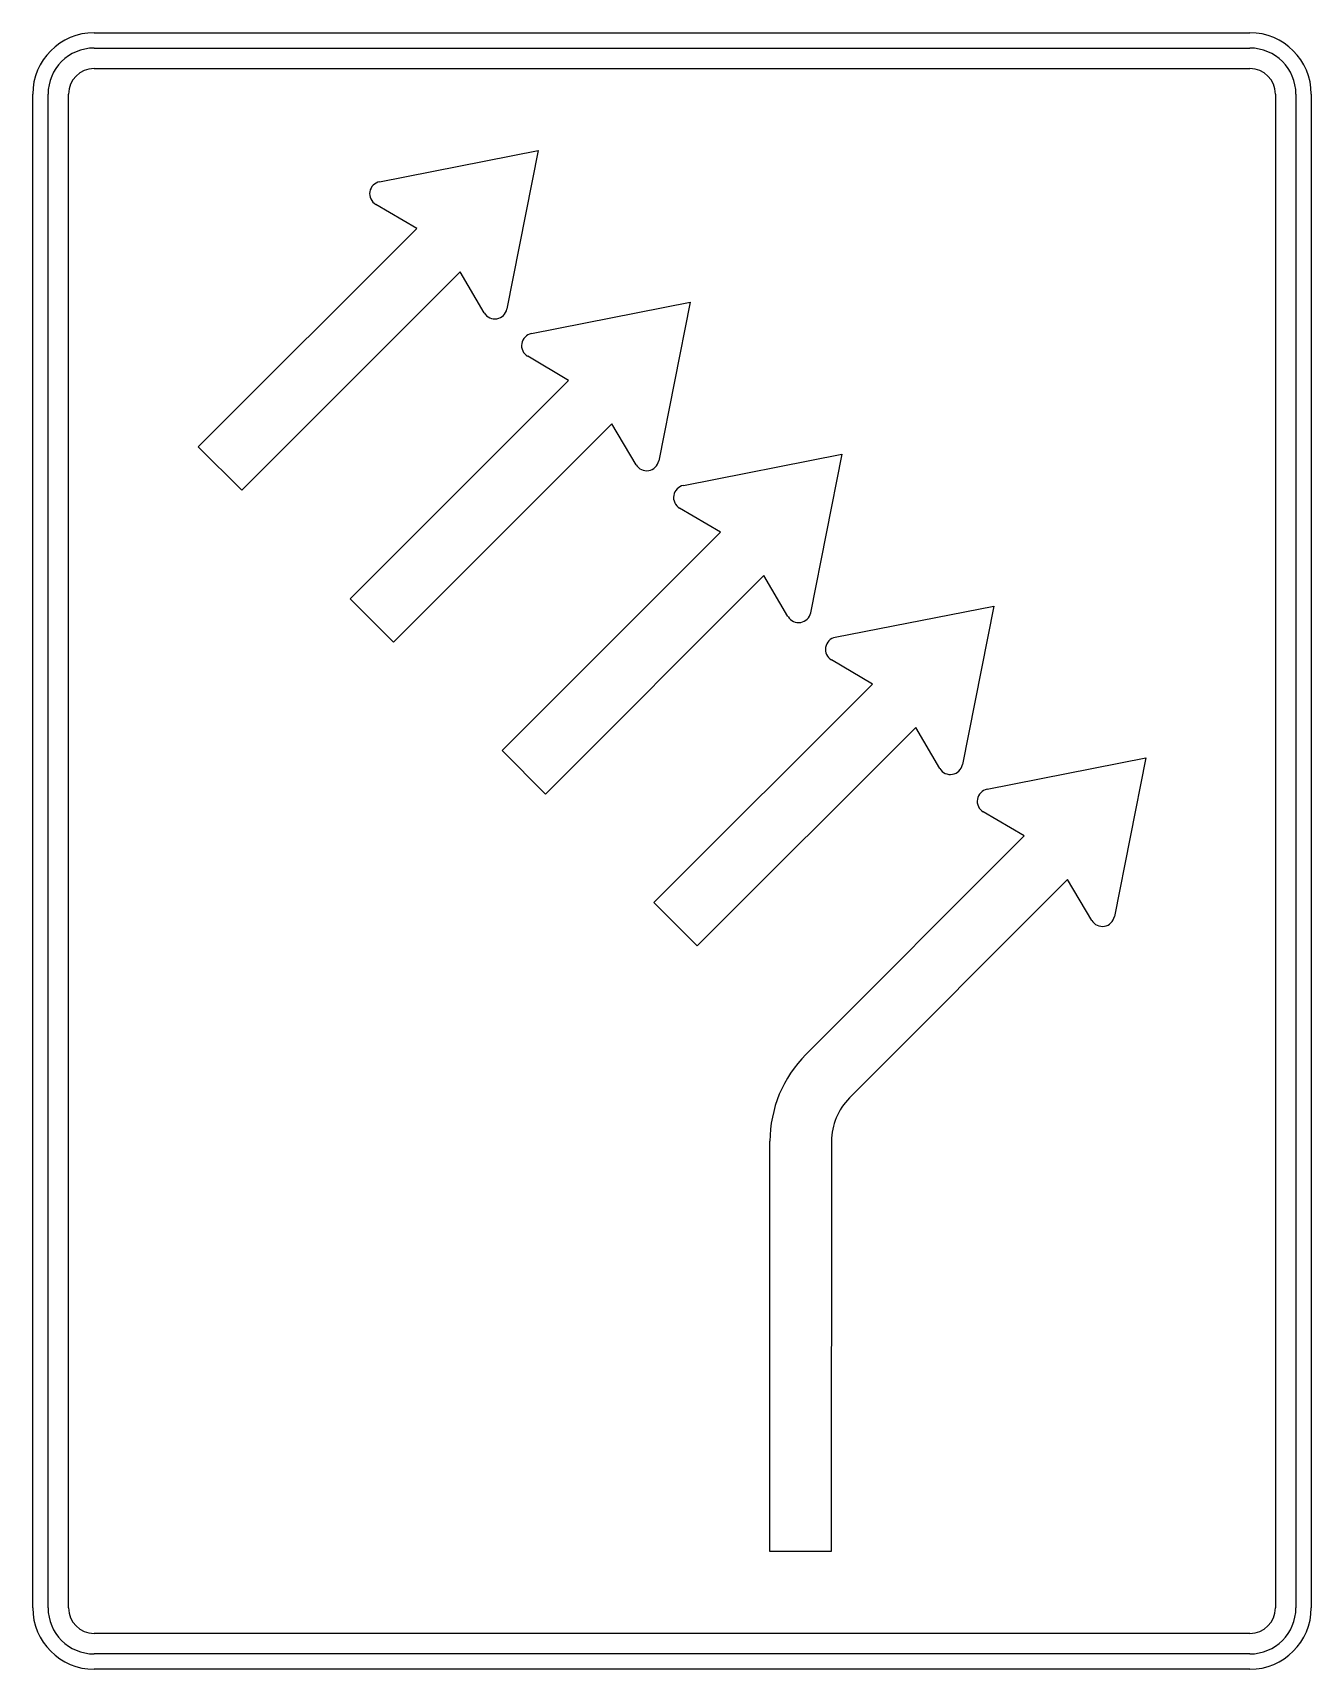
# Model space of a CAD drawing. Extents: x 0 to 1250, y 0 to 1600.
import ezdxf

# ---------------------------------------------------------------- set-up
doc = ezdxf.new("R2010")
doc.units = 0
doc.header["$LTSCALE"] = 25
doc.linetypes.add('AUSGEZOGEN', pattern=[0])
doc.layers.get('0').update_dxf_attribs({"linetype": 'AUSGEZOGEN'})

msp = doc.modelspace()

# ---------------------------------------------------------------- linework, layer by layer
for p, q in [((60, 1600), (1190, 1600)), ((60, 1585), (1190, 1585)), ((60, 1565), (1190, 1565)), ((0, 60), (0, 1540)), ((15, 60), (15, 1540)), ((35, 60), (35, 1540)), ((1215, 1540), (1215, 60)), ((1235, 1540), (1235, 60)), ((1250, 1540), (1250, 60)), ((339.1, 1454.3), (494.2, 1485)), ((494.2, 1485), (463.5, 1329.9)), ((375.4, 1408.6), (335.4, 1432.2)), ((161.8, 1195.1), (375.4, 1408.6)), ((417.8, 1366.2), (204.3, 1152.7)), ((441.4, 1326.2), (417.8, 1366.2)), ((487.6, 1305.9), (642.7, 1336.5)), ((642.7, 1336.5), (612, 1181.4)), ((523.9, 1260.1), (483.9, 1283.8)), ((310.3, 1046.6), (523.9, 1260.1)), ((566.3, 1217.7), (352.8, 1004.2)), ((589.9, 1177.7), (566.3, 1217.7)), ((204.3, 1152.7), (161.8, 1195.1)), ((636.1, 1157.4), (791.2, 1188)), ((791.2, 1188), (760.5, 1033)), ((672.4, 1111.6), (632.4, 1135.3)), ((458.8, 898.1), (672.4, 1111.6)), ((714.8, 1069.2), (501.3, 855.7)), ((738.4, 1029.2), (714.8, 1069.2)), ((352.8, 1004.2), (310.3, 1046.6)), ((784.6, 1008.9), (939.7, 1039.5)), ((939.7, 1039.5), (909, 884.5)), ((820.9, 963.2), (780.9, 986.8)), ((607.3, 749.6), (820.9, 963.2)), ((863.3, 920.7), (649.7, 707.2)), ((886.9, 880.7), (863.3, 920.7)), ((501.3, 855.7), (458.8, 898.1)), ((933.1, 860.4), (1088.2, 891)), ((1088.2, 891), (1057.5, 736)), ((969.4, 814.7), (929.3, 838.3)), ((755.9, 601.1), (969.4, 814.7)), ((1011.8, 772.2), (798.5, 558.6)), ((1035.4, 732.2), (1011.8, 772.2)), ((649.7, 707.2), (607.3, 749.6)), ((720.7, 115), (720.8, 516.2)), ((781, 516.2), (780.7, 115)), ((780.7, 115), (720.7, 115)), ((1190, 35), (60, 35)), ((1190, 15), (60, 15)), ((1190, 0), (60, 0))]:
    msp.add_line(p, q)
for centre, radius, start, end in [((60, 1540), 60, 90, 180), ((1190, 1540), 60, 0, 90), ((60, 1540), 45, 90, 180), ((1190, 1540), 45, 0, 90), ((60, 1540), 25, 90, 180), ((1190, 1540), 25, 0, 90), ((341.4, 1442.5), 12, 101.2, 239.47), ((451.8, 1332.2), 12, 210.525, 348.8), ((489.9, 1294.1), 12, 101.2, 239.47), ((600.2, 1183.8), 12, 210.525, 348.8), ((638.5, 1145.6), 12, 101.2, 239.47), ((748.8, 1035.3), 12, 210.525, 348.8), ((787, 997.1), 12, 101.2, 239.47), ((897.2, 886.8), 12, 210.525, 348.8), ((935.4, 848.6), 12, 101.195, 239.5), ((1045.8, 738.3), 12, 210.525, 348.8), ((840.8, 516.2), 120, 135, 180), ((841, 516.2), 60, 135, 180), ((60, 60), 60, 180, 270), ((60, 60), 45, 180, 270), ((60, 60), 25, 180, 270), ((1190, 60), 60, 270, 360), ((1190, 60), 45, 270, 360), ((1190, 60), 25, 270, 360)]:
    msp.add_arc(centre, radius, start, end)

doc.saveas('drawing.dxf')
